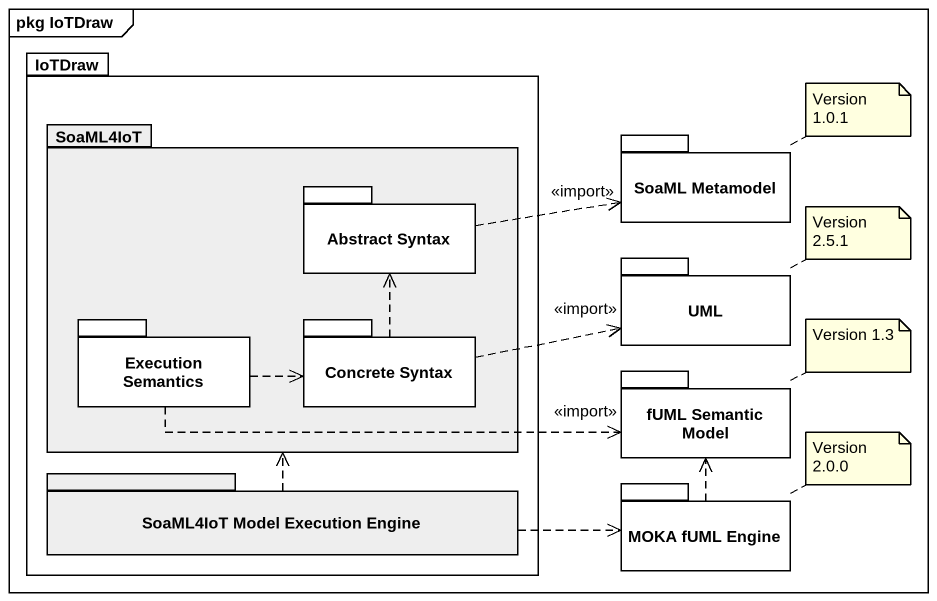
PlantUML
@startuml
mainframe pkg IoTDraw
package IoTDraw #FFFFFF {
  package SoaML4IoT #EEEEEE {
    package "Abstract Syntax" as Abstract_Syntax #FFFFFF {
    }
    package "Execution Semantics" as Execution_Semantics #FFFFFF {
    }
    package "Concrete Syntax" as Concrete_Syntax #FFFFFF {
    }
  }
  package "SoaML4IoT Model Execution Engine" as SoaML4IoT_Model_Execution #EEEEEE {
  }
}
package "SoaML Metamodel" as SoaML_Metamodel #FFFFFF {
}
package UML #FFFFFF {
}
package "fUML Semantic Model" as fUML_Semantic_Model #FFFFFF {
}
package "MOKA fUML Engine" as MOKA_fUML_Engine #FFFFFF {
}
Abstract_Syntax .right.> SoaML_Metamodel : <<import>>
Execution_Semantics .right.> Concrete_Syntax
Execution_Semantics .right.> fUML_Semantic_Model : <<import>>
Concrete_Syntax .up.> Abstract_Syntax
Concrete_Syntax .right.> UML : <<import>>
SoaML4IoT_Model_Execution .up.> SoaML4IoT
SoaML4IoT_Model_Execution .right.> MOKA_fUML_Engine
MOKA_fUML_Engine .up.> fUML_Semantic_Model
note right of SoaML_Metamodel : Version 1.0.1
note right of UML : Version 2.5.1
note right of fUML_Semantic_Model : Version 1.3
note right of MOKA_fUML_Engine : Version 2.0.0
@enduml
